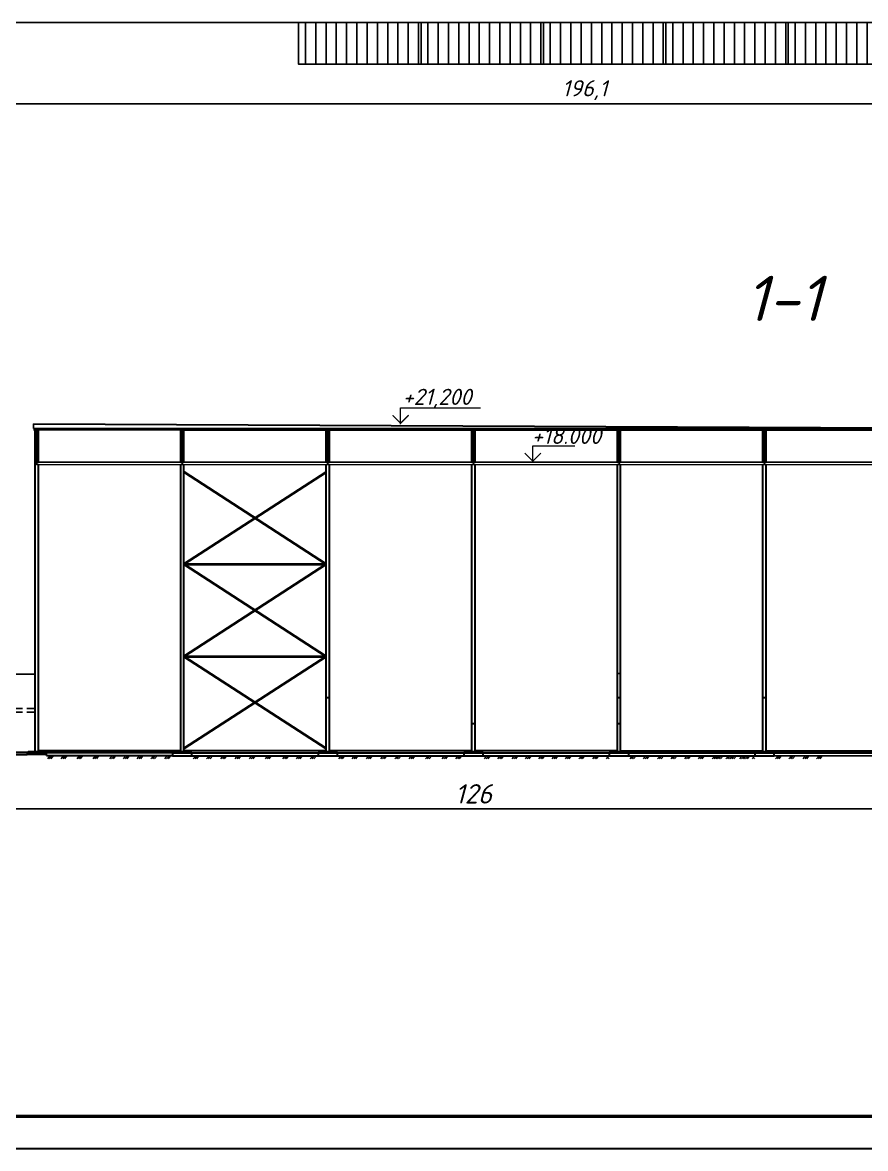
# Model space of a CAD drawing. Header units: millimetres. Extents: x -345369 to 252202, y 74562 to 424723.
# Drawn here: x -159929 to -146900, y 281798 to 299210 of the extents above; entities that cross this region are included whole.
import ezdxf

# ---------------------------------------------------------------- set-up
doc = ezdxf.new("R2010")
doc.units = ezdxf.units.MM
doc.linetypes.add('HIDDEN2', pattern=[4.7625, 3.175, -1.5875])
doc.linetypes.add('невидимая', pattern=[9.525, 6.35, -3.175])
for name, color, linetype, lineweight in [('kolonni', 150, 'Continuous', 35), ('S Stora', 5, 'Continuous', 30), ('Рамка', 7, 'Continuous', 25), ('стена 0.2', 40, 'Continuous', 30)]:
    doc.layers.add(name, color=color, linetype=linetype, lineweight=lineweight)
for name, color, linetype in [('PAMA', 7, 'Continuous'), ('РАЗМЕРЫ', 7, 'Continuous'), ('Текст', 7, 'Continuous')]:
    doc.layers.add(name, color=color, linetype=linetype)
doc.styles.add('25', font='isocpeur.TTF', dxfattribs={"oblique": 15, "height": 300})
doc.styles.get("Standard").update_dxf_attribs({"font": 'isocpeur.TTF', "oblique": 15})
doc.linetypes.add('ограждение2', pattern='A,6.35,-2.54,[132,ltypeshp.shx,S=2.54,R=0,X=-2.54,Y=0],-2.54,25.4', length=36.83)
doc.dimstyles.new('ss400', dxfattribs={"dimtxt": 250, "dimasz": 200, "dimexe": 200, "dimexo": 200, "dimgap": 62.5, "dimtad": 1, "dimdec": 0, "dimlfac": 4, "dimrnd": 10, "dimdsep": 46, "dimtxsty": 'Standard', "dimblk": 'ARCHTICK', "dimcen": 250, "dimdle": 200, "dimadec": 0, "dimazin": 0, "dimtfac": 1, "dimtdec": 0, "dimtmove": 1, "dimatfit": 3, "dimfxl": 1, "dimarcsym": 0})
doc.dimstyles.new('ss50', dxfattribs={"dimtxt": 125, "dimasz": 150, "dimexe": 100, "dimexo": 100, "dimgap": 31.25, "dimtad": 1, "dimdec": 0, "dimdsep": 46, "dimtxsty": 'Standard', "dimblk": 'OBLIQUE', "dimcen": 125, "dimdle": 100, "dimadec": 0, "dimazin": 0, "dimtfac": 1, "dimtdec": 0, "dimtmove": 1, "dimatfit": 3, "dimfxl": 1, "dimarcsym": 0})

# ---------------------------------------------------------------- blocks, each defined once
blk = doc.blocks.new('_ArchTick')
at = {"color": 0, "linetype": 'ByBlock', "const_width": 0.15}
blk.add_lwpolyline([(-0.5, -0.5), (0.5, 0.5)], dxfattribs=at)
blk = doc.blocks.new('*D782')
at = {"color": 0, "lineweight": -2, "transparency": 16777216}
for p, q in [((-174448, 299010), (-174448, 297752)), ((-125402, 299010), (-125402, 297752)), ((-174648, 297952), (-125202, 297952))]:
    blk.add_line(p, q, dxfattribs=at)
at = {"layer": 'Defpoints', "color": 0, "transparency": 16777216}
for p in [(-174448, 299210, -521), (-125402, 299210), (-125402, 297952)]:
    blk.add_point(p, dxfattribs=at)
at = {"color": 0, "lineweight": -2, "transparency": 16777216, "xscale": 200, "yscale": 200, "zscale": 200, "rotation": 180}
blk.add_blockref('_ArchTick', (-174448, 297952), dxfattribs=at)
at = {"color": 0, "lineweight": -2, "transparency": 16777216, "xscale": 200, "yscale": 200, "zscale": 200}
blk.add_blockref('_ArchTick', (-125402, 297952), dxfattribs=at)
at = {"color": 0, "lineweight": 9, "transparency": 16777216, "insert": (-151240, 298164), "char_height": 250, "attachment_point": 5}
blk.add_mtext('196,1', dxfattribs=at)
blk = doc.blocks.new('54212')
at = {"layer": 'kolonni', "lineweight": 30, "ltscale": 10}
for p, q in [((-100, 45), (-100, -45)), ((-5, 50), (-95, 50)), ((0, -45), (0, 45)), ((-95, -50), (-5, -50))]:
    blk.add_line(p, q, dxfattribs=at)
for points in [[(-95, 40), (-95, -40)], [(-10, 45), (-90, 45)], [(-5, -40), (-5, 40)], [(-90, -45), (-10, -45)]]:
    blk.add_lwpolyline(points, dxfattribs=at)
for centre, start, end in [((-95, 45), 89.36154, 180.63846), ((-90, 40), 89.36154, 180.63846), ((-10, 40), 359.36154, 90.63846), ((-5, 45), 359.36154, 90.63846), ((-95, -45), 179.36154, 270.63846), ((-90, -40), 179.36154, 270.63846), ((-10, -40), 269.36154, 0.63846), ((-5, -45), 269.36154, 0.63846)]:
    blk.add_arc(centre, 5, start, end, dxfattribs=at)
blk = doc.blocks.new('*D789')
at = {"color": 0, "lineweight": -2, "ltscale": 2, "transparency": 16777216}
for p, q in [((-168810, 287052), (-137109, 287052)), ((-168710, 287053), (-168710, 286952)), ((-137209, 287053), (-137209, 286952))]:
    blk.add_line(p, q, dxfattribs=at)
at = {"layer": 'Defpoints', "color": 0, "ltscale": 2, "transparency": 16777216}
for p in [(-168710, 287305), (-137209, 287258), (-137209, 287052)]:
    blk.add_point(p, dxfattribs=at)
at = {"color": 0, "lineweight": -2, "ltscale": 2, "transparency": 16777216, "xscale": 200, "yscale": 200, "zscale": 200, "rotation": 180}
blk.add_blockref('_ArchTick', (-168710, 287052), dxfattribs=at)
at = {"color": 0, "lineweight": -2, "ltscale": 2, "transparency": 16777216, "xscale": 200, "yscale": 200, "zscale": 200}
blk.add_blockref('_ArchTick', (-137209, 287052), dxfattribs=at)
at = {"color": 0, "lineweight": 9, "ltscale": 2, "transparency": 16777216, "insert": (-152959, 287282), "char_height": 300, "attachment_point": 5}
blk.add_mtext('126', dxfattribs=at)

msp = doc.modelspace()

# ---------------------------------------------------------------- hatches: boundary and pattern name
at = {"lineweight": 25}
h = msp.add_hatch(dxfattribs=at)
h.set_pattern_fill('ANSI31', color=0, scale=50, angle=45)
h.set_pattern_definition([(90, (-1180445.13, 416457.74), (-158.75, 5e-14), [])])
h.paths.add_polyline_path([(-155661.102567, 299209.635314), (-155661.102567, 298564.846367), (-153769.150878, 298564.846367), (-153769.150878, 299209.635314)])
h = msp.add_hatch(dxfattribs=at)
h.set_pattern_fill('ANSI31', color=0, scale=50, angle=45)
h.set_pattern_definition([(90, (-1178553.18, 416457.74), (-158.75, 5e-14), [])])
h.paths.add_polyline_path([(-153769.150878, 299209.635314), (-153769.150878, 298564.846367), (-151877.199189, 298564.846367), (-151877.199189, 299209.635314)])
h = msp.add_hatch(dxfattribs=at)
h.set_pattern_fill('ANSI31', color=0, scale=50, angle=45)
h.set_pattern_definition([(90, (-1176661.23, 416457.74), (-158.75, 5e-14), [])])
h.paths.add_polyline_path([(-151877.199189, 299209.635314), (-151877.199189, 298564.846367), (-149985.2475, 298564.846367), (-149985.2475, 299209.635314)])
h = msp.add_hatch(dxfattribs=at)
h.set_pattern_fill('ANSI31', color=0, scale=50, angle=45)
h.set_pattern_definition([(90, (-1174769.28, 416457.74), (-158.75, 5e-14), [])])
h.paths.add_polyline_path([(-149985.2475, 299209.635314), (-149985.2475, 298564.846367), (-148093.295811, 298564.846367), (-148093.295811, 299209.635314)])
h = msp.add_hatch(dxfattribs=at)
h.set_pattern_fill('ANSI31', color=0, scale=50, angle=45)
h.set_pattern_definition([(90, (-1172877.32, 416457.74), (-158.75, 5e-14), [])])
h.paths.add_polyline_path([(-148093.295811, 299209.635314), (-148093.295811, 298564.846367), (-146201.344122, 298564.846367), (-146201.344122, 299209.635314)])

# ---------------------------------------------------------------- linework, layer by layer
at = {"color": 7, "linetype": 'ограждение2', "lineweight": 25, "ltscale": 30}
msp.add_line((-174447.556924, 299209.635314, -520.992287), (-125401.584789, 299209.635314), dxfattribs=at)
for p, q in [((-159759.511957, 292932.82031), (-159759.511957, 293001.261796)), ((-154209.751864, 292907.82031), (-153934.751864, 292907.82031)), ((-152166.60117, 292411.782065), (-151891.60117, 292411.782065)), ((-161959.511957, 289134.685221), (-159734.511957, 289134.685221))]:
    msp.add_line(p, q)
at = {"lineweight": 35}
for p, q in [((-159722.011957, 292433.23947), (-159722.011957, 292885.006719)), ((-159697.011957, 292429.393492), (-159697.011957, 292885.034579)), ((-157472.011957, 292432.289131), (-157472.011957, 292884.056381)), ((-157472.011957, 292432.289131), (-157472.011957, 292884.056381)), ((-157447.011957, 292428.443154), (-157447.011957, 292884.08424)), ((-157447.011957, 292428.443154), (-157447.011957, 292884.08424)), ((-155222.011957, 292432.289131), (-155222.011957, 292884.056381)), ((-155197.011957, 292428.443154), (-155197.011957, 292884.08424)), ((-152972.011957, 292432.289131), (-152972.011957, 292884.056381)), ((-152947.011957, 292428.443154), (-152947.011957, 292884.08424)), ((-150721.699457, 292432.289131), (-150721.699457, 292884.056381)), ((-150696.699457, 292428.443154), (-150696.699457, 292884.08424)), ((-148471.699457, 292432.289131), (-148471.699457, 292884.056381)), ((-148446.699457, 292428.443154), (-148446.699457, 292884.08424))]:
    msp.add_line(p, q, dxfattribs=at)
at = {"lineweight": 20}
for p, q in [((-159709.511957, 292908.770649), (-159709.511957, 292932.520649)), ((-157459.511957, 292907.82031), (-157459.511957, 292932.520649)), ((-155209.511957, 292907.82031), (-155209.511957, 292931.57031)), ((-152959.511957, 292907.82031), (-152959.511957, 292932.520649)), ((-150709.199457, 292907.82031), (-150709.199457, 292932.520649)), ((-148459.199457, 292907.82031), (-148459.199457, 292932.82031))]:
    msp.add_line(p, q, dxfattribs=at)
at = {"lineweight": 40}
for p, q in [((-157434.511957, 290833.740446), (-155234.511957, 290833.740446)), ((-157434.511957, 289407.899166), (-155234.511957, 289407.899166))]:
    msp.add_line(p, q, dxfattribs=at)
at = {"linetype": 'невидимая', "lineweight": 25, "ltscale": 20}
for p, q in [((-161959.511957, 288603.186693), (-159734.511957, 288603.186693)), ((-161959.511957, 288544.045204), (-159734.511957, 288544.045204))]:
    msp.add_line(p, q, dxfattribs=at)
at = {"lineweight": 30}
for p, q in [((-159859.511957, 287884.119342), (-174860.905988, 287884.119342, -520.992287)), ((-157484.511957, 287945.005136), (-159684.511957, 287945.005136)), ((-159609.511957, 287919.046657), (-157609.511957, 287919.046657)), ((-159559.511957, 287872.748231), (-157609.511957, 287872.748231)), ((-157609.511957, 287871.797892), (-155360.5148, 287871.797892)), ((-155234.511957, 287945.13193), (-157434.511957, 287945.13193)), ((-157359.511957, 287918.096319), (-156059.511957, 287918.096319)), ((-157359.511957, 287918.096319), (-155360.5148, 287918.096319)), ((-155360.5148, 287871.797892), (-153109.511957, 287871.797892)), ((-155297.011957, 287930.596319), (-155122.011957, 287930.596319)), ((-152984.511957, 287945.13193), (-155184.511957, 287945.13193)), ((-155109.511957, 287918.096319), (-153809.511957, 287918.096319)), ((-155109.511957, 287918.096319), (-153109.511957, 287918.096319)), ((-153109.511957, 287871.797892), (-150859.199457, 287871.797892)), ((-150734.199457, 287945.13193), (-152934.511957, 287945.13193)), ((-152859.511957, 287918.096319), (-151559.511957, 287918.096319)), ((-152859.511957, 287918.096319), (-150859.199457, 287918.096319)), ((-150859.199457, 287871.797892), (-148309.199457, 287871.797892)), ((-148484.199457, 287943.557518), (-150684.199457, 287943.557518)), ((-150609.199457, 287918.096319), (-149309.199457, 287918.096319)), ((-150609.199457, 287918.096319), (-148609.199457, 287918.096319)), ((-146234.199457, 287943.096319), (-148434.199457, 287943.096319)), ((-148359.199457, 287918.096319), (-147059.199457, 287918.096319)), ((-148359.199457, 287918.096319), (-146359.199457, 287918.096319)), ((-148309.199457, 287871.797892), (-146059.199457, 287872.800559))]:
    msp.add_line(p, q, dxfattribs=at)
at = {"lineweight": 30, "ltscale": 10}
for p, q in [((-159809.511957, 287919.046657), (-159609.511957, 287919.046657)), ((-157559.511957, 287918.096319), (-157359.511957, 287918.096319))]:
    msp.add_line(p, q, dxfattribs=at)
at = {"color": 0, "lineweight": 25, "elevation": -200.848745}
for points in [[(-155661.102567, 299209.635314), (-153769.150878, 299209.635314), (-153769.150878, 298564.846367), (-155661.102567, 298564.846367)], [(-153769.150878, 299209.635314), (-151877.199189, 299209.635314), (-151877.199189, 298564.846367), (-153769.150878, 298564.846367)], [(-151877.199189, 299209.635314), (-149985.2475, 299209.635314), (-149985.2475, 298564.846367), (-151877.199189, 298564.846367)], [(-149985.2475, 299209.635314), (-148093.295811, 299209.635314), (-148093.295811, 298564.846367), (-149985.2475, 298564.846367)], [(-148093.295811, 299209.635314), (-146201.344122, 299209.635314), (-146201.344122, 298564.846367), (-148093.295811, 298564.846367)]]:
    msp.add_lwpolyline(points, close=True, dxfattribs=at)
at = {"lineweight": 9}
for points in [[(-154084.751864, 292998.796451), (-154084.751864, 293248.796451), (-152849.28096, 293248.796451)], [(-152041.60117, 292411.782065), (-152041.60117, 292661.782065), (-151394.522533, 292661.782065)]]:
    msp.add_lwpolyline(points, dxfattribs=at)
at = {"lineweight": 9, "const_width": 20}
for points in [[(-154209.751864, 293137.936451), (-154084.751864, 293012.936451), (-153959.751864, 293137.936451)], [(-152166.60117, 292550.922065), (-152041.60117, 292425.922065), (-151916.60117, 292550.922065)]]:
    msp.add_lwpolyline(points, dxfattribs=at)
at = {"lineweight": 25}
msp.add_lwpolyline([(-159709.511957, 292411.782065), (-137184.199457, 292410.831726), (-137184.199457, 292371.875437), (-159709.511957, 292372.643027)], close=True, dxfattribs=at)
at = {"lineweight": 30}
for points in [[(-159609.511957, 287919.046657), (-168759.511957, 287919.046657)], [(-159559.511957, 287872.748231), (-159559.511957, 287919.046657), (-159859.511957, 287919.046657), (-159859.511957, 287884.119342)], [(-157309.511957, 287871.797892), (-157309.511957, 287918.096319), (-157609.511957, 287918.096319), (-157609.511957, 287871.797892)], [(-157359.511957, 287918.096319), (-157559.511957, 287918.096319)], [(-155060.5148, 287871.797892), (-155060.5148, 287918.096319), (-155360.5148, 287918.096319), (-155360.5148, 287871.797892)], [(-155109.511957, 287918.096319), (-155309.511957, 287918.096319)], [(-152809.511957, 287871.797892), (-152809.511957, 287918.096319), (-153109.511957, 287918.096319), (-153109.511957, 287871.797892)], [(-152859.511957, 287918.096319), (-153059.511957, 287918.096319)], [(-150559.199457, 287871.797892), (-150559.199457, 287918.096319), (-150859.199457, 287918.096319), (-150859.199457, 287871.797892)], [(-150609.199457, 287918.096319), (-150809.199457, 287918.096319)], [(-148309.199457, 287871.797892), (-148309.199457, 287918.096319), (-148609.199457, 287918.096319), (-148609.199457, 287871.797892)], [(-148359.199457, 287918.096319), (-148559.199457, 287918.096319)]]:
    msp.add_lwpolyline(points, dxfattribs=at)
msp.add_lwpolyline([(-159859.511957, 287894.046657), (-159559.511957, 287894.046657), (-159559.511957, 287919.046657), (-159859.511957, 287919.046657)], close=True, dxfattribs=at)
at = {"layer": 'kolonni', "lineweight": 30, "ltscale": 10}
for p, q in [((-159734.511957, 287931.546657), (-159734.511957, 292908.770649)), ((-159684.511957, 292411.782065), (-159684.511957, 292908.770649)), ((-157484.511957, 292410.831726), (-157484.511957, 292907.82031)), ((-157434.511957, 292410.831726), (-157434.511957, 292907.82031)), ((-155234.511957, 292410.831726), (-155234.511957, 292907.82031)), ((-155184.511957, 292410.831726), (-155184.511957, 292907.82031)), ((-152984.511957, 292410.831726), (-152984.511957, 292907.82031)), ((-152934.511957, 292410.831726), (-152934.511957, 292907.82031)), ((-150734.199457, 292410.831726), (-150734.199457, 292907.82031)), ((-150684.199457, 292410.831726), (-150684.199457, 292907.82031)), ((-148484.199457, 292410.831726), (-148484.199457, 292907.82031)), ((-148434.199457, 292410.831726), (-148434.199457, 292907.82031)), ((-159734.511957, 292411.782065), (-159684.511957, 292411.782065)), ((-159684.511957, 287931.546657), (-159684.511957, 292372.643027)), ((-157484.511957, 292410.831726), (-157434.511957, 292410.831726)), ((-157484.511957, 287930.596319), (-157484.511957, 292371.692689)), ((-157484.511957, 287930.596319), (-157484.511957, 292371.692689)), ((-157434.511957, 287930.596319), (-157434.511957, 292371.692689)), ((-157434.511957, 287930.596319), (-157434.511957, 292371.692689)), ((-155234.511957, 292410.831726), (-155184.511957, 292410.831726)), ((-155234.511957, 287930.596319), (-155234.511957, 292371.692689)), ((-155234.511957, 287930.596319), (-155234.511957, 292371.692689)), ((-155184.511957, 287930.596319), (-155184.511957, 292371.692689)), ((-155184.511957, 287930.596319), (-155184.511957, 292371.692689)), ((-152984.511957, 292410.831726), (-152934.511957, 292410.831726)), ((-152984.511957, 287930.596319), (-152984.511957, 292371.692689)), ((-152984.511957, 287930.596319), (-152984.511957, 292371.692689)), ((-152934.511957, 287930.596319), (-152934.511957, 292371.692689)), ((-152934.511957, 287930.596319), (-152934.511957, 292371.692689)), ((-150734.199457, 292410.831726), (-150684.199457, 292410.831726)), ((-150734.199457, 287930.596319), (-150734.199457, 292371.692689)), ((-150734.199457, 287930.596319), (-150734.199457, 292371.692689)), ((-150684.199457, 287930.596319), (-150684.199457, 292371.692689)), ((-150684.199457, 287930.596319), (-150684.199457, 292371.692689)), ((-148484.199457, 292410.831726), (-148434.199457, 292410.831726)), ((-148484.199457, 287930.596319), (-148484.199457, 292371.692689)), ((-148484.199457, 287930.596319), (-148484.199457, 292371.692689)), ((-148434.199457, 287930.596319), (-148434.199457, 292371.692689)), ((-148434.199457, 287930.596319), (-148434.199457, 292371.692689))]:
    msp.add_line(p, q, dxfattribs=at)
at = {"layer": 'kolonni', "ltscale": 10}
for p, q in [((-155234.511957, 292257.370865), (-157434.927602, 290833.331726)), ((-157434.511957, 292259.581726), (-155234.511957, 290833.740446)), ((-155234.511957, 290833.740446), (-157434.927602, 289407.490446)), ((-157434.511957, 290833.740446), (-155234.511957, 289407.899166)), ((-155234.511957, 289407.899166), (-157434.927602, 287981.649166)), ((-157434.511957, 289407.899166), (-155234.511957, 287980.925497))]:
    msp.add_line(p, q, dxfattribs=at)
at = {"layer": 'PAMA', "ltscale": 10}
for p, q in [((-159759.511957, 292932.82031), (-155972.011957, 292932.82031)), ((-159697.011957, 292933.770649), (-158222.011957, 292933.770649)), ((-159697.011957, 292908.770649), (-143959.199457, 292908.770649)), ((-157447.011957, 292907.82031), (-155222.442173, 292907.82031)), ((-155197.011957, 292932.82031), (-152947.011957, 292932.82031)), ((-155197.011957, 292907.82031), (-152972.49177, 292907.82031)), ((-152947.011957, 292932.82031), (-150696.699457, 292932.82031)), ((-152947.011957, 292907.82031), (-150722.3321, 292907.82031)), ((-150696.699457, 292932.82031), (-148446.699457, 292932.82031)), ((-150696.699457, 292907.82031), (-148472.292376, 292907.82031)), ((-148446.699457, 292932.82031), (-146971.699457, 292932.82031)), ((-148446.699457, 292907.82031), (-143959.199457, 292907.82031)), ((-155222.011957, 292472.081726), (-155222.011957, 292699.831726)), ((-155197.011957, 292472.081726), (-155197.011957, 292699.831726)), ((-152972.011957, 292472.081726), (-152972.011957, 292699.831726)), ((-152947.011957, 292472.081726), (-152947.011957, 292699.831726)), ((-150721.699457, 292472.081726), (-150721.699457, 292699.831726)), ((-150696.699457, 292472.081726), (-150696.699457, 292699.831726)), ((-148471.699457, 292472.081726), (-148471.699457, 292699.831726)), ((-148446.699457, 292472.081726), (-148446.699457, 292699.831726)), ((-157472.011957, 292674.831726), (-157472.011957, 292649.831726)), ((-157447.011957, 292674.831726), (-157447.011957, 292649.831726)), ((-159734.511957, 292411.782065), (-159734.511957, 292386.782065)), ((-157459.511957, 292410.831726), (-157459.511957, 292385.831726)), ((-155209.511957, 292410.831726), (-155209.511957, 292385.831726)), ((-152959.511957, 292410.831726), (-152959.511957, 292385.831726)), ((-150709.199457, 292410.831726), (-150709.199457, 292385.831726)), ((-148459.199457, 292410.831726), (-148459.199457, 292385.831726)), ((-159734.511957, 292059.282065), (-159734.511957, 292034.282065)), ((-157484.511957, 292058.331726), (-157484.511957, 292033.331726)), ((-150734.199457, 289155.596319), (-150734.199457, 289130.596319)), ((-150709.199457, 289155.596319), (-150709.199457, 289130.596319)), ((-159734.511957, 288781.546657), (-159734.511957, 288756.546657)), ((-157484.511957, 288780.596319), (-157484.511957, 288755.596319)), ((-155234.511957, 288780.596319), (-155234.511957, 288755.596319)), ((-155209.511957, 288780.596319), (-155209.511957, 288755.596319)), ((-152984.511957, 288780.596319), (-152984.511957, 288755.596319)), ((-150734.199457, 288780.596319), (-150734.199457, 288755.596319)), ((-150709.199457, 288780.596319), (-150709.199457, 288755.596319)), ((-148484.199457, 288780.596319), (-148484.199457, 288755.596319)), ((-148459.199457, 288780.596319), (-148459.199457, 288755.596319)), ((-159734.511957, 288381.546657), (-159734.511957, 288356.546657)), ((-157484.511957, 288380.596319), (-157484.511957, 288355.596319)), ((-152984.511957, 288380.596319), (-152984.511957, 288355.596319)), ((-152959.511957, 288380.596319), (-152959.511957, 288355.596319)), ((-150734.199457, 288380.596319), (-150734.199457, 288355.596319)), ((-150709.199457, 288380.596319), (-150709.199457, 288355.596319))]:
    msp.add_line(p, q, dxfattribs=at)
at = {"layer": 'PAMA', "linetype": 'HIDDEN2', "ltscale": 10}
for p, q in [((-159759.511957, 292910.020649), (-143959.199457, 292910.020649)), ((-159709.511957, 292932.520649), (-146208.886957, 292932.520649))]:
    msp.add_line(p, q, dxfattribs=at)
at = {"layer": 'S Stora', "ltscale": 2}
for points in [[(-159577.011957, 287931.546657), (-159842.011957, 287931.546657), (-159842.011957, 287919.046657), (-159577.011957, 287919.046657)], [(-157327.011957, 287930.596319), (-157592.011957, 287930.596319), (-157592.011957, 287918.096319), (-157327.011957, 287918.096319)], [(-155078.0148, 287930.596319), (-155343.0148, 287930.596319), (-155343.0148, 287918.096319), (-155078.0148, 287918.096319)], [(-152827.011957, 287930.596319), (-153092.011957, 287930.596319), (-153092.011957, 287918.096319), (-152827.011957, 287918.096319)], [(-150576.699457, 287930.596319), (-150841.699457, 287930.596319), (-150841.699457, 287918.096319), (-150576.699457, 287918.096319)], [(-148326.699457, 287930.596319), (-148591.699457, 287930.596319), (-148591.699457, 287918.096319), (-148326.699457, 287918.096319)]]:
    msp.add_lwpolyline(points, close=True, dxfattribs=at)
at = {"layer": 'РАЗМЕРЫ', "lineweight": 13}
for p, q in [((-159539.893759, 287822.748231), (-159502.393759, 287872.748231)), ((-159510.801434, 287822.748231), (-159473.301434, 287872.748231)), ((-159483.710874, 287822.748231), (-159446.210874, 287872.748231)), ((-159329.332792, 287825.146723), (-159291.832792, 287875.146723)), ((-159300.240467, 287825.146723), (-159262.740467, 287875.146723)), ((-159273.149907, 287825.146723), (-159235.649907, 287875.146723)), ((-159086.597841, 287822.748231), (-159049.097841, 287872.748231)), ((-159057.505516, 287822.748231), (-159020.005516, 287872.748231)), ((-159030.414956, 287822.748231), (-158992.914956, 287872.748231)), ((-158839.047318, 287822.748231), (-158801.547318, 287872.748231)), ((-158809.954993, 287822.748231), (-158772.454993, 287872.748231)), ((-158782.864433, 287822.748231), (-158745.364433, 287872.748231)), ((-158581.072523, 287821.797892), (-158543.572523, 287871.797892)), ((-158551.980198, 287821.797892), (-158514.480198, 287871.797892)), ((-158524.889638, 287821.797892), (-158487.389638, 287871.797892)), ((-158368.610059, 287821.797892), (-158331.110059, 287871.797892)), ((-158339.517734, 287821.797892), (-158302.017734, 287871.797892)), ((-158312.427174, 287821.797892), (-158274.927174, 287871.797892)), ((-158156.147595, 287821.797892), (-158118.647595, 287871.797892)), ((-158127.05527, 287821.797892), (-158089.55527, 287871.797892)), ((-158099.96471, 287821.797892), (-158062.46471, 287871.797892)), ((-157943.685131, 287821.797892), (-157906.185131, 287871.797892)), ((-157914.592806, 287821.797892), (-157877.092806, 287871.797892)), ((-157887.502246, 287821.797892), (-157850.002246, 287871.797892)), ((-157731.222667, 287821.797892), (-157693.722667, 287871.797892)), ((-157702.130342, 287821.797892), (-157664.630342, 287871.797892)), ((-157675.039782, 287821.797892), (-157637.539782, 287871.797892)), ((-157289.893759, 287821.797892), (-157252.393759, 287871.797892)), ((-157260.801434, 287821.797892), (-157223.301434, 287871.797892)), ((-157233.710874, 287821.797892), (-157196.210874, 287871.797892)), ((-157083.137568, 287821.797892), (-157045.637568, 287871.797892)), ((-157054.045243, 287821.797892), (-157016.545243, 287871.797892)), ((-157026.954683, 287821.797892), (-156989.454683, 287871.797892)), ((-156862.903786, 287821.797892), (-156825.403786, 287871.797892)), ((-156833.811461, 287821.797892), (-156796.311461, 287871.797892)), ((-156806.720901, 287821.797892), (-156769.220901, 287871.797892)), ((-156642.670004, 287821.797892), (-156605.170004, 287871.797892)), ((-156613.577678, 287821.797892), (-156576.077678, 287871.797892)), ((-156586.487119, 287821.797892), (-156548.987119, 287871.797892)), ((-156422.436221, 287821.797892), (-156384.936221, 287871.797892)), ((-156393.343896, 287821.797892), (-156355.843896, 287871.797892)), ((-156366.253337, 287821.797892), (-156328.753337, 287871.797892)), ((-156173.932422, 287821.797892), (-156136.432422, 287871.797892)), ((-156144.840097, 287821.797892), (-156107.340097, 287871.797892)), ((-156117.749537, 287821.797892), (-156080.249537, 287871.797892)), ((-155906.147595, 287821.797892), (-155868.647595, 287871.797892)), ((-155877.05527, 287821.797892), (-155839.55527, 287871.797892)), ((-155849.96471, 287821.797892), (-155812.46471, 287871.797892)), ((-155693.685131, 287821.797892), (-155656.185131, 287871.797892)), ((-155664.592806, 287821.797892), (-155627.092806, 287871.797892)), ((-155637.502246, 287821.797892), (-155600.002246, 287871.797892)), ((-155481.222667, 287821.797892), (-155443.722667, 287871.797892)), ((-155452.130342, 287821.797892), (-155414.630342, 287871.797892)), ((-155425.039782, 287821.797892), (-155387.539782, 287871.797892)), ((-155039.893759, 287821.797892), (-155002.393759, 287871.797892)), ((-155010.801434, 287821.797892), (-154973.301434, 287871.797892)), ((-154983.710874, 287821.797892), (-154946.210874, 287871.797892)), ((-154833.137568, 287821.797892), (-154795.637568, 287871.797892)), ((-154804.045243, 287821.797892), (-154766.545243, 287871.797892)), ((-154776.954683, 287821.797892), (-154739.454683, 287871.797892)), ((-154612.903786, 287821.797892), (-154575.403786, 287871.797892)), ((-154583.811461, 287821.797892), (-154546.311461, 287871.797892)), ((-154556.720901, 287821.797892), (-154519.220901, 287871.797892)), ((-154392.670004, 287821.797892), (-154355.170004, 287871.797892)), ((-154363.577678, 287821.797892), (-154326.077678, 287871.797892)), ((-154336.487119, 287821.797892), (-154298.987119, 287871.797892)), ((-154172.436221, 287821.797892), (-154134.936221, 287871.797892)), ((-154143.343896, 287821.797892), (-154105.843896, 287871.797892)), ((-154116.253337, 287821.797892), (-154078.753337, 287871.797892)), ((-153952.202439, 287821.797892), (-153914.702439, 287871.797892)), ((-153923.110114, 287821.797892), (-153885.610114, 287871.797892)), ((-153896.019554, 287821.797892), (-153858.519554, 287871.797892)), ((-153698.254032, 287821.797892), (-153660.754032, 287871.797892)), ((-153669.161707, 287821.797892), (-153631.661707, 287871.797892)), ((-153642.071147, 287821.797892), (-153604.571147, 287871.797892)), ((-153443.685131, 287821.797892), (-153406.185131, 287871.797892)), ((-153414.592806, 287821.797892), (-153377.092806, 287871.797892)), ((-153387.502246, 287821.797892), (-153350.002246, 287871.797892)), ((-153231.222667, 287821.797892), (-153193.722667, 287871.797892)), ((-153202.130342, 287821.797892), (-153164.630342, 287871.797892)), ((-153175.039782, 287821.797892), (-153137.539782, 287871.797892)), ((-152789.893759, 287821.797892), (-152752.393759, 287871.797892)), ((-152760.801434, 287821.797892), (-152723.301434, 287871.797892)), ((-152733.710874, 287821.797892), (-152696.210874, 287871.797892)), ((-152583.137568, 287821.797892), (-152545.637568, 287871.797892)), ((-152554.045243, 287821.797892), (-152516.545243, 287871.797892)), ((-152526.954683, 287821.797892), (-152489.454683, 287871.797892)), ((-152362.903786, 287821.797892), (-152325.403786, 287871.797892)), ((-152333.811461, 287821.797892), (-152296.311461, 287871.797892)), ((-152306.720901, 287821.797892), (-152269.220901, 287871.797892)), ((-152156.147595, 287821.797892), (-152118.647595, 287871.797892)), ((-152127.05527, 287821.797892), (-152089.55527, 287871.797892)), ((-152099.96471, 287821.797892), (-152062.46471, 287871.797892)), ((-151949.391404, 287821.797892), (-151911.891404, 287871.797892)), ((-151920.299079, 287821.797892), (-151882.799079, 287871.797892)), ((-151893.208519, 287821.797892), (-151855.708519, 287871.797892)), ((-151742.635213, 287821.797892), (-151705.135213, 287871.797892)), ((-151713.542888, 287821.797892), (-151676.042888, 287871.797892)), ((-151686.452328, 287821.797892), (-151648.952328, 287871.797892)), ((-151535.879022, 287821.797892), (-151498.379022, 287871.797892)), ((-151506.786697, 287821.797892), (-151469.286697, 287871.797892)), ((-151479.696137, 287821.797892), (-151442.196137, 287871.797892)), ((-151329.122831, 287821.797892), (-151291.622831, 287871.797892)), ((-151300.030506, 287821.797892), (-151262.530506, 287871.797892)), ((-151272.939947, 287821.797892), (-151235.439947, 287871.797892)), ((-151114.553196, 287821.797892), (-151077.053196, 287871.797892)), ((-151085.46087, 287821.797892), (-151047.96087, 287871.797892)), ((-151058.370311, 287821.797892), (-151020.870311, 287871.797892)), ((-150902.090732, 287821.797892), (-150864.590732, 287871.797892)), ((-150872.998407, 287821.797892), (-150859.199457, 287840.196491)), ((-150539.581259, 287821.797892), (-150502.081259, 287871.797892)), ((-150510.488934, 287821.797892), (-150472.988934, 287871.797892)), ((-150483.398374, 287821.797892), (-150445.898374, 287871.797892)), ((-150332.825068, 287821.797892), (-150295.325068, 287871.797892)), ((-150303.732743, 287821.797892), (-150266.232743, 287871.797892)), ((-150276.642183, 287821.797892), (-150239.142183, 287871.797892)), ((-150112.591286, 287821.797892), (-150075.091286, 287871.797892)), ((-150083.498961, 287821.797892), (-150045.998961, 287871.797892)), ((-150056.408401, 287821.797892), (-150018.908401, 287871.797892)), ((-149905.835095, 287821.797892), (-149868.335095, 287871.797892)), ((-149876.74277, 287821.797892), (-149839.24277, 287871.797892)), ((-149849.65221, 287821.797892), (-149812.15221, 287871.797892)), ((-149693.372631, 287821.797892), (-149655.872631, 287871.797892)), ((-149664.280306, 287821.797892), (-149626.780306, 287871.797892)), ((-149637.189746, 287821.797892), (-149599.689746, 287871.797892)), ((-149480.910167, 287821.797892), (-149443.410167, 287871.797892)), ((-149451.817842, 287821.797892), (-149414.317842, 287871.797892)), ((-149424.727282, 287821.797892), (-149387.227282, 287871.797892)), ((-149268.447703, 287821.797892), (-149230.947703, 287871.797892)), ((-149239.355378, 287821.797892), (-149201.855378, 287871.797892)), ((-149212.264819, 287821.797892), (-149174.764819, 287871.797892)), ((-149195.830432, 287821.797892), (-149158.330432, 287871.797892)), ((-149166.738107, 287821.797892), (-149129.238107, 287871.797892)), ((-149139.647547, 287821.797892), (-149102.147547, 287871.797892)), ((-149055.985239, 287821.797892), (-149018.485239, 287871.797892)), ((-149026.892914, 287821.797892), (-148989.392914, 287871.797892)), ((-148999.802355, 287821.797892), (-148962.302355, 287871.797892)), ((-148989.074241, 287821.797892), (-148951.574241, 287871.797892)), ((-148959.981916, 287821.797892), (-148922.481916, 287871.797892)), ((-148932.891356, 287821.797892), (-148895.391356, 287871.797892)), ((-148843.522775, 287821.797892), (-148806.022775, 287871.797892)), ((-148814.43045, 287821.797892), (-148776.93045, 287871.797892)), ((-148787.339891, 287821.797892), (-148749.839891, 287871.797892)), ((-148782.31805, 287821.797892), (-148744.81805, 287871.797892)), ((-148753.225725, 287821.797892), (-148715.725725, 287871.797892)), ((-148726.135165, 287821.797892), (-148688.635165, 287871.797892)), ((-148645.388118, 287821.797892), (-148607.888118, 287871.797892)), ((-148616.295793, 287821.797892), (-148609.199457, 287831.259673)), ((-148289.581259, 287821.797892), (-148252.081259, 287871.797892)), ((-148260.488934, 287821.797892), (-148222.988934, 287871.797892)), ((-148233.398374, 287821.797892), (-148195.898374, 287871.797892)), ((-148082.825068, 287821.797892), (-148045.325068, 287871.797892)), ((-148053.732743, 287821.797892), (-148016.232743, 287871.797892)), ((-148026.642183, 287821.797892), (-147989.142183, 287871.797892)), ((-147862.591286, 287821.797892), (-147825.091286, 287871.797892)), ((-147833.498961, 287821.797892), (-147795.998961, 287871.797892)), ((-147806.408401, 287821.797892), (-147768.908401, 287871.797892)), ((-147655.835095, 287821.797892), (-147618.335095, 287871.797892)), ((-147626.74277, 287821.797892), (-147589.24277, 287871.797892)), ((-147599.65221, 287821.797892), (-147562.15221, 287871.797892))]:
    msp.add_line(p, q, dxfattribs=at)
at = {"layer": 'Рамка', "color": 0, "linetype": 'Continuous', "lineweight": 50}
msp.add_line((-183640.367956, 282297.694544), (-102040.367956, 282297.694544), dxfattribs=at)
at = {"layer": 'Рамка', "color": 0, "linetype": 'Continuous', "lineweight": 30}
msp.add_line((-185640.367956, 281797.694544), (-101540.367956, 281797.694544), dxfattribs=at)
at = {"layer": 'стена 0.2', "color": 30, "ltscale": 10}
for p in [(-159759.511957, 293001.261796), (-159759.511957, 292933.770649)]:
    msp.add_line(p, (-143959.199457, 292931.57031), dxfattribs=at)

# ---------------------------------------------------------------- block references
at = {"layer": 'PAMA', "lineweight": 35, "xscale": 0.25, "yscale": 0.25, "zscale": 0.25}
for p in [(-159697.011957, 292896.270649), (-157447.011957, 292895.32031), (-157447.011957, 292895.32031), (-155197.011957, 292895.32031), (-152947.011957, 292895.32031), (-150696.699457, 292895.32031), (-148446.699457, 292895.32031), (-159697.011957, 292424.282065), (-157447.011957, 292423.331726), (-157447.011957, 292423.331726), (-155197.011957, 292423.331726), (-152947.011957, 292423.331726), (-150696.699457, 292423.331726), (-148446.699457, 292423.331726)]:
    msp.add_blockref('54212', p, dxfattribs=at)

# ---------------------------------------------------------------- texts
at = {"style": '25', "oblique": 15}
for s, p in [('+21,200', (-154053.760239, 293296.19688)), ('+18.000', (-152057.778991, 292692.350102))]:
    msp.add_text(s, height=250, dxfattribs=at).set_placement(p)
at = {"layer": 'Текст', "color": 0, "insert": (-148167.275365, 294943.529983), "char_height": 700, "attachment_point": 5}
msp.add_mtext('1-1', dxfattribs=at)

# ---------------------------------------------------------------- dimensions: what is measured, and where the dimension line sits
at = {"lineweight": 9}
dim = msp.add_linear_dim(base=(-125401.584789, 297951.633649), p1=(-174447.556924, 299209.635314, -520.992287), p2=(-125401.584789, 299209.635314), text='196,1', dimstyle='ss400', dxfattribs=at)
dim.commit()
dim.dimension.update_dxf_attribs({"geometry": '*D782', "text_midpoint": (-151239.524127, 297951.633649), "dimtype": 160})
at = {"color": 0, "lineweight": 9, "ltscale": 2}
dim = msp.add_linear_dim(base=(-137209.199457, 287052.245512), p1=(-168709.500544, 287305.222296), p2=(-137209.199457, 287257.905216), text='126', dimstyle='ss50', override={"dimtxt": 300, "dimasz": 200, "dimgap": 80, "dimblk": 'ArchTick', "dimfxl": 1.2, "dimfxlon": 1, "dimarcsym": 2}, dxfattribs=at)
dim.commit()
dim.dimension.update_dxf_attribs({"geometry": '*D789', "text_midpoint": (-152959.350001, 287282.245512)})

doc.saveas('drawing.dxf')
